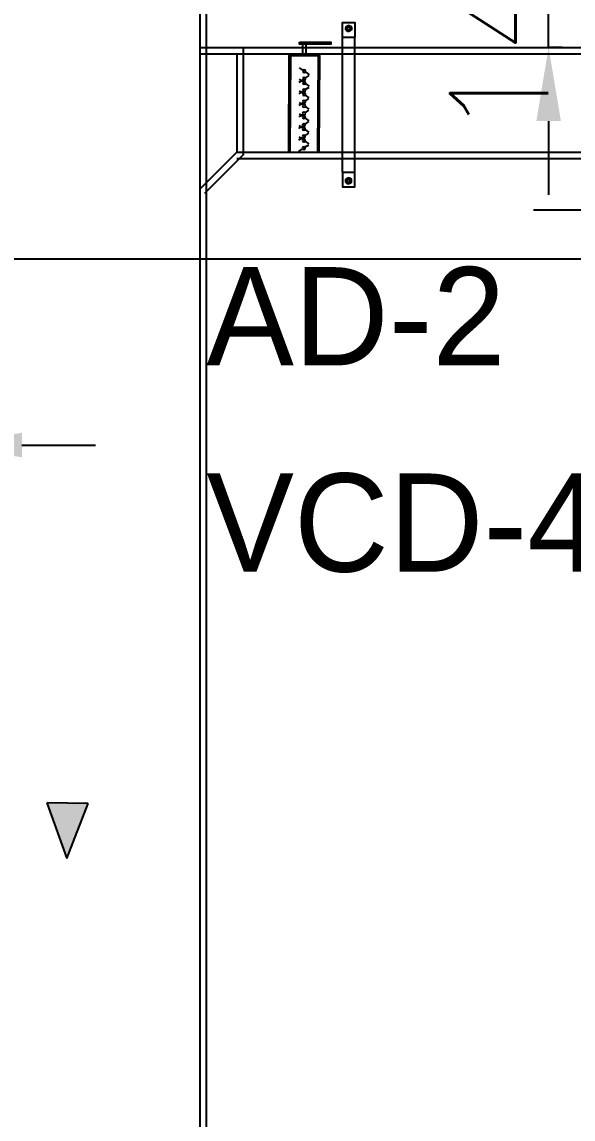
# Model space of a CAD drawing. Header units: millimetres. Extents: x -9226 to 166212, y -13 to 97274.
# Drawn here: x 38507 to 39630, y 39230 to 41463 of the extents above; entities that cross this region are included whole.
import ezdxf

# ---------------------------------------------------------------- set-up
doc = ezdxf.new("R2010")
doc.units = ezdxf.units.MM
doc.linetypes.add('HIDDEN', pattern=[9.525, 6.35, -3.175])
doc.layers.get('0').update_dxf_attribs({"color": 8})
doc.layers.get('Defpoints').update_dxf_attribs({"color": 8})
for name, color, linetype in [('-EAD', 30, 'Continuous'), ('1.INS', 8, 'Continuous'), ('1.support 2', 7, 'Continuous'), ('EAD', 30, 'Continuous'), ('ETA-AC-SUPPORT', 25, 'Continuous'), ('IZ-AC-VCD', 4, 'Continuous'), ('VCD SHE', 7, 'Continuous')]:
    doc.layers.add(name, color=color, linetype=linetype)
doc.styles.add('ROMANS', font='isocp.shx', dxfattribs={"width": 0.8})
doc.styles.add('SDC-TEXT-ARB', font='sdc-arb.shx', dxfattribs={"height": 0.5})
doc.styles.get("Standard").update_dxf_attribs({"font": 'romans.shx', "height": 200})
doc.dimstyles.new('ISO-25', dxfattribs={"dimtxt": 200, "dimasz": 150, "dimexe": 1.25, "dimexo": 0.625, "dimgap": 1, "dimtad": 1, "dimtoh": 1, "dimdec": 0, "dimrnd": 5, "dimtxsty": 'Standard', "dimcen": 2.5, "dimclrd": 256, "dimclre": 256, "dimclrt": 7, "dimadec": 0, "dimazin": 0, "dimtfac": 1, "dimtdec": 0, "dimtix": 1, "dimtmove": 2, "dimatfit": 3, "dimfxl": 1, "dimarcsym": 1})
doc.dimstyles.new('JSE', dxfattribs={"dimtxt": 50, "dimasz": 150, "dimexe": 0.18, "dimexo": 0.0625, "dimgap": 50, "dimtad": 0, "dimdec": 0, "dimrnd": 5, "dimzin": 0, "dimdsep": 46, "dimtxsty": 'ROMANS', "dimcen": 0.09, "dimclrd": 7, "dimclre": 7, "dimclrt": 7, "dimadec": 0, "dimazin": 0, "dimtfac": 1, "dimtdec": 0, "dimtofl": 0, "dimtmove": 0, "dimatfit": 3, "dimfxl": 1, "dimtolj": 1, "dimtzin": 0, "dimarcsym": 1})

# ---------------------------------------------------------------- blocks, each defined once
blk = doc.blocks.new('*U542')
at = {"layer": 'IZ-AC-VCD', "color": 5, "extrusion": (0, 0, -1)}
for p, q in [((41.5, 467.5), (41.5, 416.7)), ((58.5, 416.7), (58.5, 467.5))]:
    blk.add_line(p, q, dxfattribs=at)
at = {"layer": 'IZ-AC-VCD', "color": 5}
for p, q in [((-10, 416.7), (-10, 0)), ((110, 416.7), (110, 0))]:
    blk.add_line(p, q, dxfattribs=at)
for points in [[(29.2, 475.9), (165.1, 475.9), (165.1, 467.5), (29.2, 467.5)], [(-16.7, 0), (116.7, 0), (116.7, 416.7), (-16.7, 416.7)]]:
    blk.add_lwpolyline(points, close=True, dxfattribs=at)
at = {"layer": 'IZ-AC-VCD', "color": 7, "extrusion": (0, 0, -1)}
for points in [[(-28.6, 364.9), (-45.1, 353.4)], [(-54.9, 346.6), (-71.4, 335.1)], [(-28.6, 314.9), (-45.1, 303.4)], [(-28.6, 301.8), (-45.1, 313.2)], [(-54.9, 320.1), (-71.4, 331.5)], [(-54.9, 296.6), (-71.4, 285.1)], [(-28.6, 264.9), (-45.1, 253.4)], [(-28.6, 251.8), (-45.1, 263.2)], [(-54.9, 270.1), (-71.4, 281.5)], [(-54.9, 246.6), (-71.4, 235.1)], [(-28.6, 214.9), (-45.1, 203.4)], [(-28.6, 201.8), (-45.1, 213.2)], [(-54.9, 220.1), (-71.4, 231.5)], [(-54.9, 196.6), (-71.4, 185.1)], [(-28.6, 164.9), (-45.1, 153.4)], [(-28.6, 151.8), (-45.1, 163.2)], [(-54.9, 170.1), (-71.4, 181.5)], [(-54.9, 146.6), (-71.4, 135.1)], [(-28.6, 114.9), (-45.1, 103.4)], [(-28.6, 101.8), (-45.1, 113.2)], [(-54.9, 120.1), (-71.4, 131.5)], [(-54.9, 96.6), (-71.4, 85.1)], [(-28.6, 64.9), (-45.1, 53.4)], [(-28.6, 51.8), (-45.1, 63.2)], [(-54.9, 70.1), (-71.4, 81.5)], [(-28.6, 1.8), (-45.1, 13.2)], [(-54.9, 46.6), (-71.4, 35.1)], [(-54.9, 20.1), (-71.4, 31.5)]]:
    blk.add_lwpolyline(points, dxfattribs=at)
for centre in [(-50, 350), (-50, 316.7), (-50, 300), (-50, 266.7), (-50, 250), (-50, 216.7), (-50, 200), (-50, 166.7), (-50, 150), (-50, 116.7), (-50, 100), (-50, 66.7), (-50, 50), (-50, 16.7)]:
    blk.add_circle(centre, 6, dxfattribs=at)
blk = doc.blocks.new('HVAC-VOL-SPD-S01-M-01-0400 R-01$0$HVAC-VOL-SPD-S01-M-01-0400 R-01$0$A$C2F9C6816')
blk.add_hatch(color=256).paths.add_polyline_path([(-198.8, -78.6), (-398.8, -153.6), (-198.8, -228.6)])
for p, q in [((-198.8, -78.6), (-398.8, -153.6)), ((-198.8, -228.6), (-198.8, -78.6)), ((-398.8, -153.6), (-198.8, -228.6))]:
    blk.add_line(p, q)
blk = doc.blocks.new('t')
at = {"layer": 'ETA-AC-SUPPORT', "color": 7, "linetype": 'HIDDEN', "ltscale": 0.3, "extrusion": (2.40653e-07, 5.25136e-08, 1)}
for p, q in [((4429.3, -9484.4, 0), (4379.3, -9484.4, 0)), ((4392.9, -9513, 0), (4404.3, -9506.4, 0)), ((4392.9, -9526.2, 0), (4392.9, -9513, 0)), ((4392.9, -9526.2, 0), (4404.3, -9532.9, 0)), ((4415.8, -9513, 0), (4404.3, -9506.4, 0)), ((4415.8, -9526.2, 0), (4404.3, -9532.9, 0)), ((4415.8, -9526.2, 0), (4415.8, -9513, 0))]:
    blk.add_line(p, q, dxfattribs=at)
at = {"layer": 'ETA-AC-SUPPORT', "color": 7, "linetype": 'Continuous', "ltscale": 0.3, "extrusion": (2.40653e-07, 5.25136e-08, 1), "elevation": 0}
blk.add_lwpolyline([(4429.3, -9484.4), (4429.3, -9543.9), (4379.3, -9543.9), (4379.3, -9484.4)], dxfattribs=at)
at = {"layer": 'ETA-AC-SUPPORT', "color": 7, "linetype": 'HIDDEN', "ltscale": 0.3, "extrusion": (2.40653e-07, 5.25136e-08, 1)}
for radius in [11.5, 6]:
    blk.add_circle((4404.3, -9519.6, 0), radius, dxfattribs=at)
blk = doc.blocks.new('*U549')
at = {"layer": 'ETA-AC-SUPPORT', "color": 7, "linetype": 'Continuous', "ltscale": 0.3, "extrusion": (2.40653e-07, 5.25136e-08, 1)}
for p, q in [((4404.3, -9239.6, 0), (4404.3, -9514.1, 0)), ((4429.3, -9239.6, 0), (4429.3, -9514.1, 0))]:
    blk.add_line(p, q, dxfattribs=at)
at = {"color": 7, "linetype": 'Continuous', "xscale": -0.5, "yscale": 0.5, "zscale": 0.5, "rotation": 180}
blk.add_blockref('t', (2214.7, -13981.8, 0), dxfattribs=at)
at = {"color": 7, "linetype": 'Continuous', "xscale": 0.5, "yscale": 0.5, "zscale": 0.5}
blk.add_blockref('t', (2214.7, -4771.9, 0), dxfattribs=at)
blk = doc.blocks.new('*D391')
at = {"layer": 'Defpoints', "color": 0, "transparency": 16777216}
for p in [(38357.3, 40601.7), (37850, 40536.8, 0), (38357.3, 40536.8, 0)]:
    blk.add_point(p, dxfattribs=at)
at = {"layer": 'VCD SHE', "lineweight": -2, "transparency": 16777216}
for p, q in [((37700, 40601.7), (37550, 40601.7)), ((37850, 40537.4), (37850, 40602.9)), ((37850, 40601.7), (38357.3, 40601.7)), ((38357.3, 40537.4), (38357.3, 40602.9)), ((38507.3, 40601.7), (38657.3, 40601.7))]:
    blk.add_line(p, q, dxfattribs=at)
at = {"layer": 'VCD SHE', "transparency": 16777216}
for points in [[(37700, 40626.7), (37700, 40576.7), (37850, 40601.7)], [(38507.3, 40626.7), (38507.3, 40576.7), (38357.3, 40601.7)]]:
    blk.add_solid(points, dxfattribs=at)
at = {"layer": 'VCD SHE', "color": 7, "transparency": 16777216, "insert": (38103.7, 40702.7), "char_height": 200, "attachment_point": 5}
blk.add_mtext('505', dxfattribs=at)
blk = doc.blocks.new('*D392')
at = {"layer": 'Defpoints', "color": 0, "transparency": 16777216}
for p in [(39580.6, 41550.1), (39608.6, 41550.1, -0.1), (39608.6, 41411.3, 0)]:
    blk.add_point(p, dxfattribs=at)
at = {"layer": 'VCD SHE', "lineweight": -2, "transparency": 16777216}
for p, q in [((39580.6, 41700.1), (39580.6, 41850.1)), ((39608, 41550.1), (39579.4, 41550.1)), ((39580.6, 41411.3), (39580.6, 41550.1)), ((39608, 41411.3), (39579.4, 41411.3)), ((39580.6, 41261.3), (39580.6, 41111.3))]:
    blk.add_line(p, q, dxfattribs=at)
at = {"layer": 'VCD SHE', "transparency": 16777216}
for points in [[(39555.6, 41700.1), (39605.6, 41700.1), (39580.6, 41550.1)], [(39555.6, 41261.3), (39605.6, 41261.3), (39580.6, 41411.3)]]:
    blk.add_solid(points, dxfattribs=at)
at = {"layer": 'VCD SHE', "color": 7, "transparency": 16777216, "insert": (39479.6, 41480.7), "char_height": 200, "attachment_point": 5, "rotation": 90}
blk.add_mtext('140', dxfattribs=at)
blk = doc.blocks.new('*D393')
at = {"layer": 'Defpoints', "color": 0, "transparency": 16777216}
for p in [(39850, 41151), (40215.3, 41132.3, 0), (39850, 41080)]:
    blk.add_point(p, dxfattribs=at)
at = {"layer": 'VCD SHE', "lineweight": -2, "transparency": 16777216}
for p, q in [((39850, 41150.4), (39850, 41078.8)), ((40215.3, 41131.7), (40215.3, 41078.8)), ((39700, 41080), (39550, 41080)), ((40215.3, 41080), (39850, 41080)), ((40365.3, 41080), (40515.3, 41080))]:
    blk.add_line(p, q, dxfattribs=at)
at = {"layer": 'VCD SHE', "transparency": 16777216}
for points in [[(39700, 41105), (39700, 41055), (39850, 41080)], [(40365.3, 41105), (40365.3, 41055), (40215.3, 41080)]]:
    blk.add_solid(points, dxfattribs=at)
at = {"layer": 'VCD SHE', "color": 7, "transparency": 16777216, "insert": (40032.7, 41181), "char_height": 200, "attachment_point": 5}
blk.add_mtext('365', dxfattribs=at)

msp = doc.modelspace()

# ---------------------------------------------------------------- linework, layer by layer
at = {"layer": '1.INS', "elevation": 0}
for points in [[(38883.3, 35579.2), (38883.3, 42973)], [(38870.3, 41411.3), (42005.3, 41411.3)], [(38870.3, 41411.3), (38958.3, 41411.3), (38958.3, 41192.9), (38879.5, 41114.1)], [(38945.3, 41185.3), (42005.3, 41185.3)]]:
    msp.add_lwpolyline(points, dxfattribs=at)
at = {"layer": 'EAD', "elevation": 0}
for points in [[(38870.3, 35579.2), (38870.3, 42973)], [(38870.3, 41398.3), (42005.3, 41398.3)], [(38870.3, 41398.3), (38945.3, 41398.3), (38945.3, 41198.3), (38870.3, 41123.3)], [(38945.3, 41198.3), (42005.3, 41198.3)]]:
    msp.add_lwpolyline(points, dxfattribs=at)

# ---------------------------------------------------------------- block references
at = {"layer": '-EAD', "extrusion": (-6.16134e-06, -3.46539e-05, 1), "xscale": 0.5613210269334024, "yscale": 0.5613210269334024, "zscale": 0.5613210269334024, "rotation": 89.10749125398034}
msp.add_blockref('HVAC-VOL-SPD-S01-M-01-0400 R-01$0$HVAC-VOL-SPD-S01-M-01-0400 R-01$0$A$C2F9C6816', (38803.5, 41601.8, 46640456.4), dxfattribs=at)
at = {"layer": '1.support 2', "linetype": 'ByBlock', "extrusion": (4.02055e-07, -3.5195e-05, 1), "xscale": 1.001591528757322, "yscale": 1.001591528757322, "zscale": 1.001591528757322, "rotation": 180}
msp.add_blockref('*U549', (43596.9, 31903, -1.5), dxfattribs=at)
at = {"layer": 'IZ-AC-VCD', "extrusion": (0.000551811, 1.73953e-07, 1), "xscale": 0.469568423114619, "yscale": 0.469568423114619, "zscale": 0.469568423114619, "rotation": 359.6727517516137}
msp.add_blockref('*U542', (39058.2, 41198.6, 21.6), dxfattribs=at)

# ---------------------------------------------------------------- texts
at = {"layer": 'VCD SHE', "style": 'SDC-TEXT-ARB'}
for s, p in [('AD-2', (38883.3, 40764, 0)), ('VCD-4', (38883.3, 40344, -0.2))]:
    msp.add_text(s, height=200, dxfattribs=at).set_placement(p)

# ---------------------------------------------------------------- dimensions: what is measured, and where the dimension line sits
at = {"layer": 'VCD SHE'}
dim = msp.add_linear_dim(base=(39580.6, 41550.1), p1=(39608.6, 41411.3, 0), p2=(39608.6, 41550.1, -0.1), angle=90, dimstyle='ISO-25', dxfattribs=at)
dim.commit()
dim.dimension.update_dxf_attribs({"geometry": '*D392', "text_midpoint": (39479.6, 41480.7)})
for base, p1, p2, picture, middle in [((39850, 41080), (40215.3, 41132.3, 0), (39850, 41151), '*D393', (40032.7, 41181)), ((38357.3, 40601.7), (37850, 40536.8, 0), (38357.3, 40536.8, 0), '*D391', (38103.7, 40702.7))]:
    dim = msp.add_linear_dim(base=base, p1=p1, p2=p2, dimstyle='ISO-25', dxfattribs=at)
    dim.commit()
    dim.dimension.update_dxf_attribs({"geometry": picture, "text_midpoint": middle})

# ---------------------------------------------------------------- leaders
at = {"layer": '1.INS'}
msp.add_leader([(36138.6, 40980.7), (55000, 40980.7)], dimstyle='JSE', override={"dimgap": 50, "dimtad": 0}, dxfattribs=at)

doc.saveas('drawing.dxf')
